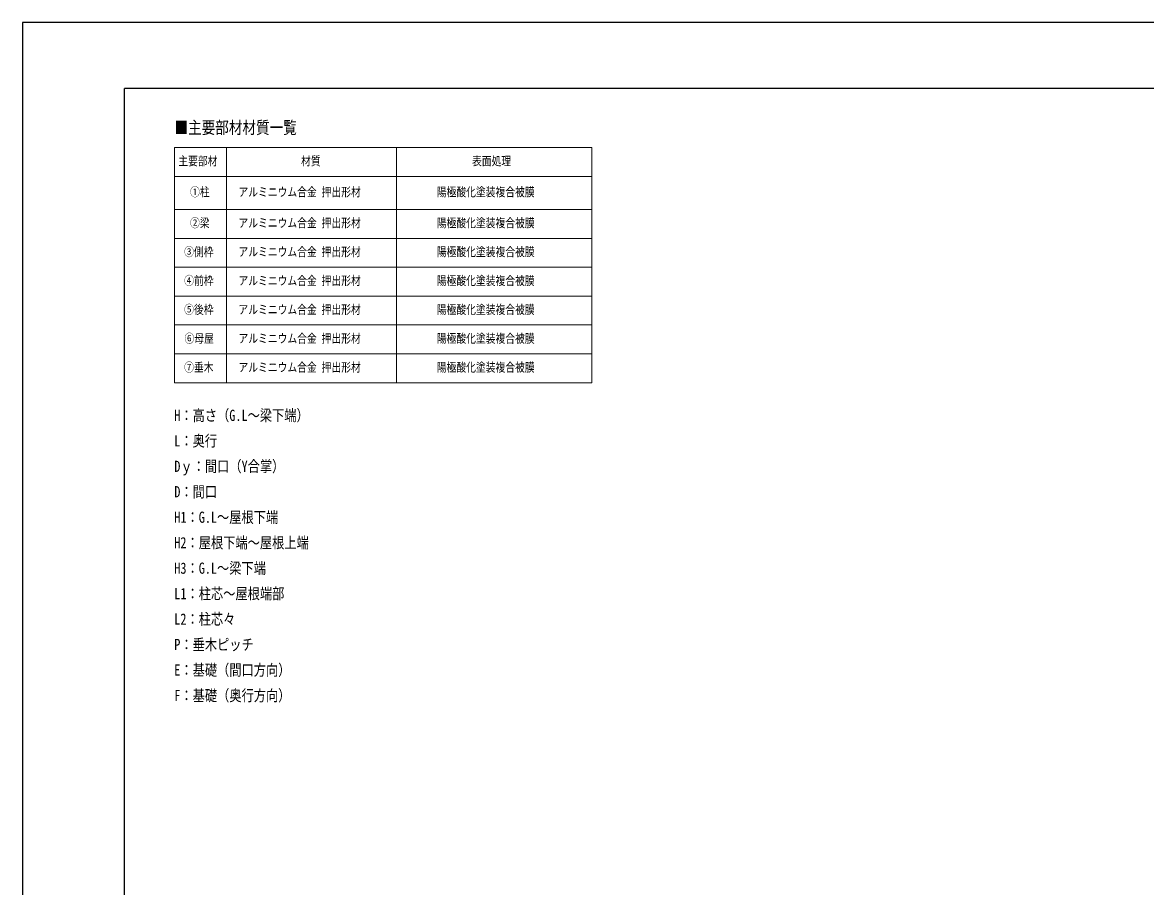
# Model space of a CAD drawing. Units: millimetres, scale not verified. Extents: x -10512 to 10512, y -7425 to 7425.
# Drawn here: x -10512 to -2249, y 1063 to 7425 of the extents above; entities that cross this region are included whole.
import ezdxf
from ezdxf.enums import TextEntityAlignment as Align

# ---------------------------------------------------------------- set-up
doc = ezdxf.new("R2010")
doc.units = ezdxf.units.MM
doc.header["$LTSCALE"] = 30
doc.layers.add('0-2_TABLE1', color=7, linetype='Continuous', lineweight=18)
doc.layers.add('0-3_USER1', color=3, linetype='Continuous')
doc.layers.add('0-8_YKK_ZWAK', color=7, linetype='Continuous')
doc.styles.add('ＭＳ ゴシック', font='')
doc.styles.get('ＭＳ ゴシック').set_extended_font_data('MS Gothic')

msp = doc.modelspace()

# ---------------------------------------------------------------- linework, layer by layer
at = {"layer": '0-2_TABLE1'}
for p, q in [((-9394.6, 6503.58), (-6322.53, 6503.58)), ((-9394.6, 6503.58), (-9394.6, 4772.2)), ((-9010.5, 6503.58), (-9010.5, 4772.2)), ((-7760.69, 6503.58), (-7760.69, 4772.2)), ((-6322.53, 6503.58), (-6322.53, 4772.2)), ((-9394.6, 6290.95), (-6322.53, 6290.95)), ((-9394.6, 6047.95), (-6322.53, 6047.95)), ((-9394.6, 5835.33), (-6322.53, 5835.33)), ((-9394.6, 5622.7), (-6322.53, 5622.7)), ((-9394.6, 5410.08), (-6322.53, 5410.08)), ((-9394.6, 5197.45), (-6322.53, 5197.45)), ((-9394.6, 4984.83), (-6322.53, 4984.83)), ((-9394.6, 4772.2), (-6322.53, 4772.2))]:
    msp.add_line(p, q, dxfattribs=at)
at = {"layer": '0-8_YKK_ZWAK'}
for p in [(9737.55, 6937.5), (-9762.45, -6312.5)]:
    msp.add_line(p, (-9762.45, 6937.5), dxfattribs=at)
msp.add_lwpolyline([(-10512.5, -7425), (10512.5, -7425), (10512.5, 7425), (-10512.5, 7425)], close=True, dxfattribs=at)

# ---------------------------------------------------------------- texts
at = {"layer": '0-2_TABLE1', "style": 'ＭＳ ゴシック', "width": 0.8}
for s, p in [('主要部材', (-9365.75, 6352.27)), ('材質', (-8462.39, 6352.27)), ('表面処理', (-7204.81, 6352.27)), ('①柱', (-9279.35, 6124.45)), ('アルミニウム合金 押出形材', (-8923.19, 6124.45)), ('陽極酸化塗装複合被膜', (-7464.01, 6124.45)), ('②梁', (-9279.35, 5896.64)), ('アルミニウム合金 押出形材', (-8923.19, 5896.64)), ('陽極酸化塗装複合被膜', (-7464.01, 5896.64)), ('③側枠', (-9322.55, 5684.02)), ('アルミニウム合金 押出形材', (-8923.19, 5684.02)), ('陽極酸化塗装複合被膜', (-7464.01, 5684.02)), ('④前枠', (-9322.55, 5471.39)), ('アルミニウム合金 押出形材', (-8923.19, 5471.39)), ('陽極酸化塗装複合被膜', (-7464.01, 5471.39)), ('⑤後枠', (-9322.55, 5258.77)), ('アルミニウム合金 押出形材', (-8923.19, 5258.77)), ('陽極酸化塗装複合被膜', (-7464.01, 5258.77)), ('⑥母屋', (-9320.15, 5046.14)), ('アルミニウム合金 押出形材', (-8923.19, 5046.14)), ('陽極酸化塗装複合被膜', (-7464.01, 5046.14)), ('⑦垂木', (-9322.55, 4833.52)), ('アルミニウム合金 押出形材', (-8923.19, 4833.52)), ('陽極酸化塗装複合被膜', (-7464.01, 4833.52))]:
    msp.add_text(s, height=65.98, dxfattribs=at).set_placement(p, align=Align.BOTTOM_LEFT)
at = {"layer": '0-3_USER1', "style": 'ＭＳ ゴシック', "width": 0.8}
for s, height, p in [('■主要部材材質一覧', 91.64, (-9393.94, 6577.79)), ('H：高さ（G.L～梁下端）', 82.48, (-9395.43, 4466.12)), ('L：奥行', 82.48, (-9395.43, 4278.62)), ('Dｙ：間口（Y合掌）', 82.48, (-9395.43, 4091.12)), ('D：間口', 82.48, (-9395.43, 3903.62)), ('H1：G.L～屋根下端', 82.48, (-9395.43, 3716.12)), ('H2：屋根下端～屋根上端', 82.48, (-9395.43, 3528.62)), ('H3：G.L～梁下端', 82.48, (-9395.43, 3341.12)), ('L1：柱芯～屋根端部', 82.48, (-9395.43, 3153.62)), ('L2：柱芯々', 82.48, (-9395.43, 2966.12)), ('P：垂木ピッチ', 82.48, (-9395.43, 2778.62)), ('E：基礎（間口方向）', 82.48, (-9395.43, 2591.12)), ('F：基礎（奥行方向）', 82.48, (-9395.43, 2403.62))]:
    msp.add_text(s, height=height, dxfattribs=at).set_placement(p, align=Align.BOTTOM_LEFT)

doc.saveas('drawing.dxf')
